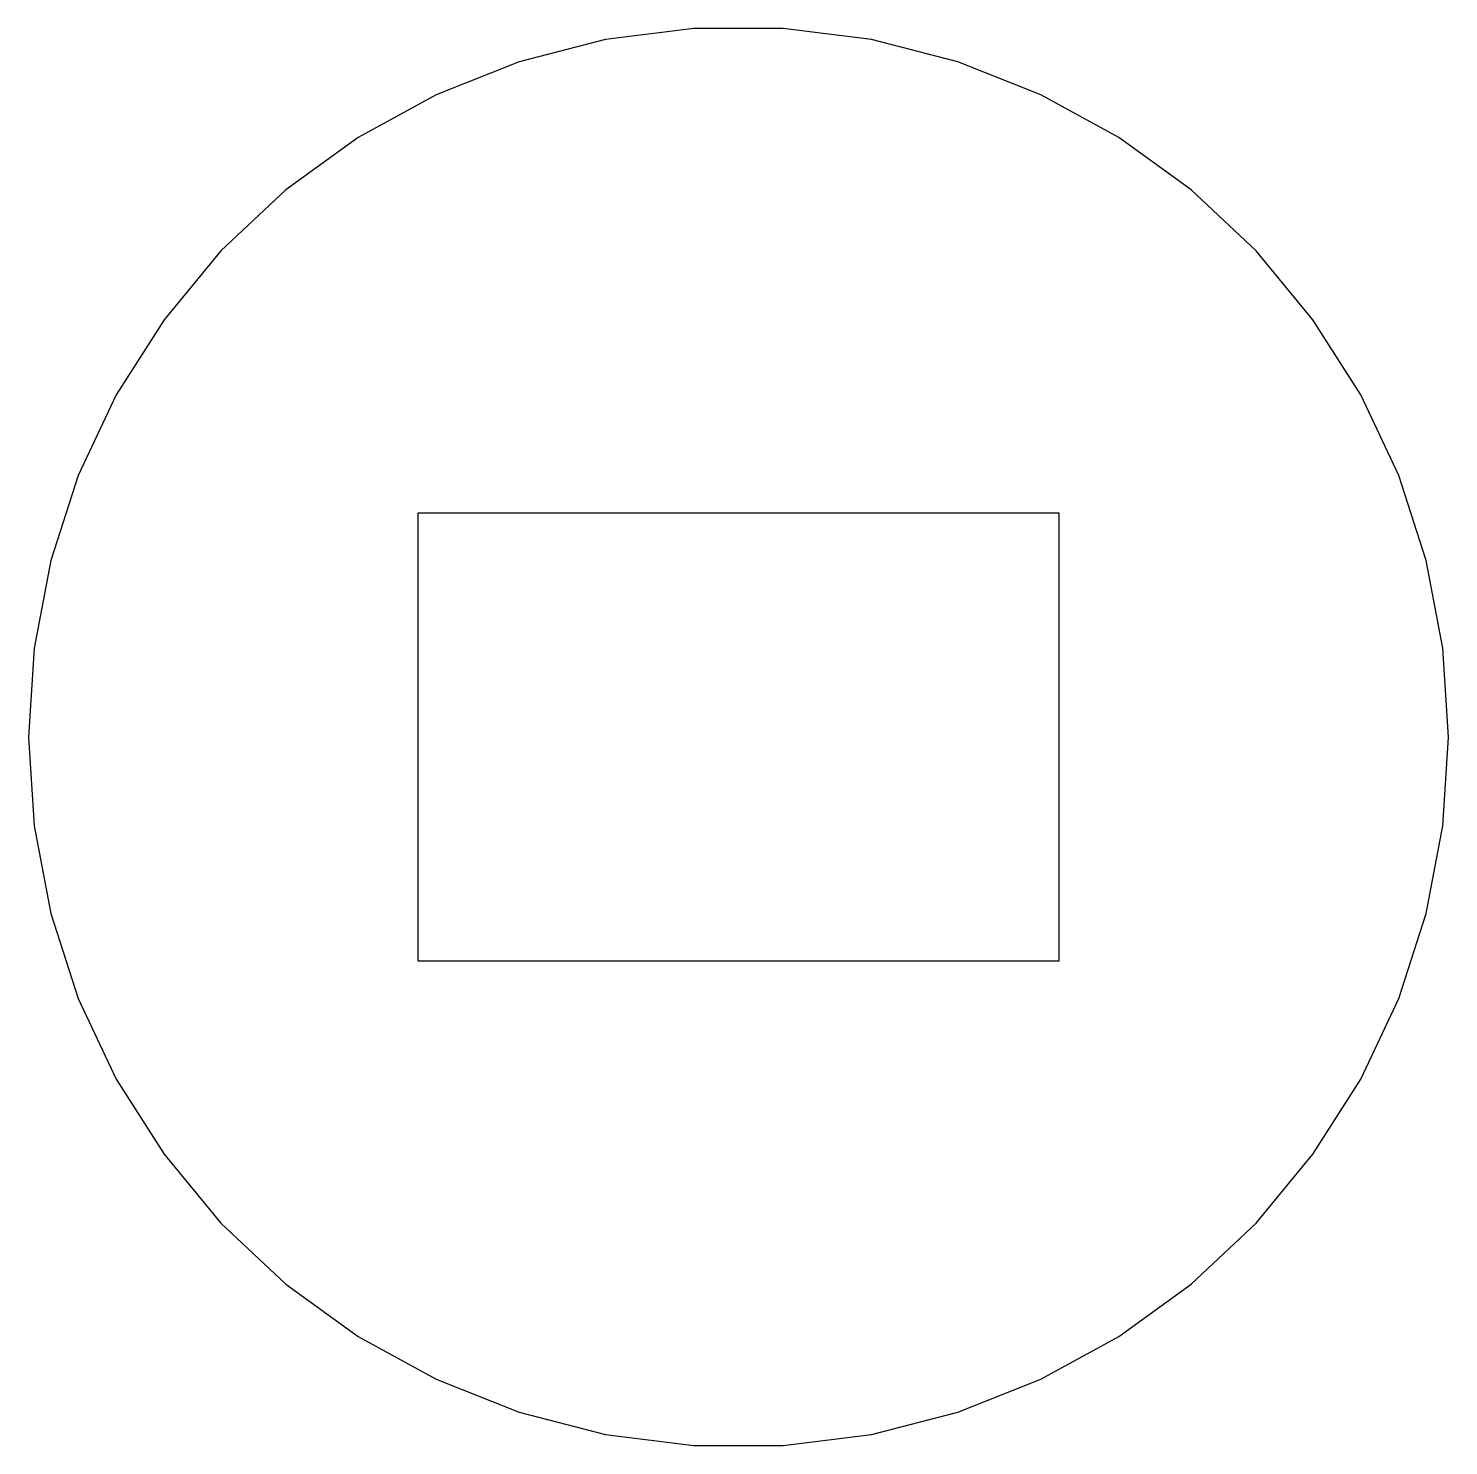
# Model space of a CAD drawing. Header units: metres. Extents: x -6 to 6, y 104 to 225.
# Drawn here: x -6.1 to 6.1, y 103.92 to 116.08 of the extents above.
import ezdxf

# ---------------------------------------------------------------- set-up
doc = ezdxf.new("R2010")
doc.units = ezdxf.units.M

msp = doc.modelspace()

# ---------------------------------------------------------------- linework, layer by layer
for p, q in [((-0.382736, 116.084), (-1.14218, 115.988)), ((0.382736, 116.084), (-0.382736, 116.084)), ((1.14218, 115.988), (0.382736, 116.084)), ((-1.14218, 115.988), (-1.88362, 115.797)), ((1.88362, 115.797), (1.14218, 115.988)), ((-1.88362, 115.797), (-2.59535, 115.515)), ((2.59535, 115.515), (1.88362, 115.797)), ((-2.59535, 115.515), (-3.26614, 115.147)), ((3.26614, 115.147), (2.59535, 115.515)), ((-3.26614, 115.147), (-3.88544, 114.697)), ((3.88544, 114.697), (3.26614, 115.147)), ((-3.88544, 114.697), (-4.44345, 114.173)), ((4.44345, 114.173), (3.88544, 114.697)), ((-4.44345, 114.173), (-4.9314, 113.583)), ((4.9314, 113.583), (4.44345, 114.173)), ((-4.9314, 113.583), (-5.34155, 112.937)), ((5.34155, 112.937), (4.9314, 113.583)), ((-5.34155, 112.937), (-5.66748, 112.244)), ((5.66748, 112.244), (5.34155, 112.937)), ((-5.66748, 112.244), (-5.90404, 111.516)), ((5.90404, 111.516), (5.66748, 112.244)), ((-2.75, 108.075), (-2.75, 111.925)), ((-2.75, 111.925), (2.75, 111.925)), ((2.75, 111.925), (2.75, 108.075)), ((-5.90404, 111.516), (-6.04747, 110.764)), ((6.04747, 110.764), (5.90404, 111.516)), ((-6.04747, 110.764), (-6.09554, 110)), ((6.09554, 110), (6.04747, 110.764)), ((-6.09554, 110), (-6.04747, 109.236)), ((6.04747, 109.236), (6.09554, 110)), ((-6.04747, 109.236), (-5.90404, 108.484)), ((5.90404, 108.484), (6.04747, 109.236)), ((-5.90404, 108.484), (-5.66748, 107.756)), ((5.66748, 107.756), (5.90404, 108.484)), ((2.75, 108.075), (-2.75, 108.075)), ((-5.66748, 107.756), (-5.34155, 107.063)), ((5.34155, 107.063), (5.66748, 107.756)), ((-5.34155, 107.063), (-4.9314, 106.417)), ((4.9314, 106.417), (5.34155, 107.063)), ((-4.9314, 106.417), (-4.44345, 105.827)), ((4.44345, 105.827), (4.9314, 106.417)), ((-4.44345, 105.827), (-3.88544, 105.303)), ((3.88544, 105.303), (4.44345, 105.827)), ((-3.88544, 105.303), (-3.26614, 104.853)), ((3.26614, 104.853), (3.88544, 105.303)), ((-3.26614, 104.853), (-2.59535, 104.485)), ((2.59535, 104.485), (3.26614, 104.853)), ((-2.59535, 104.485), (-1.88362, 104.203)), ((1.88362, 104.203), (2.59535, 104.485)), ((-1.88362, 104.203), (-1.14218, 104.012)), ((1.14218, 104.012), (1.88362, 104.203)), ((-1.14218, 104.012), (-0.382736, 103.916)), ((0.382736, 103.916), (1.14218, 104.012)), ((-0.382736, 103.916), (0.382736, 103.916))]:
    msp.add_line(p, q)

doc.saveas('drawing.dxf')
